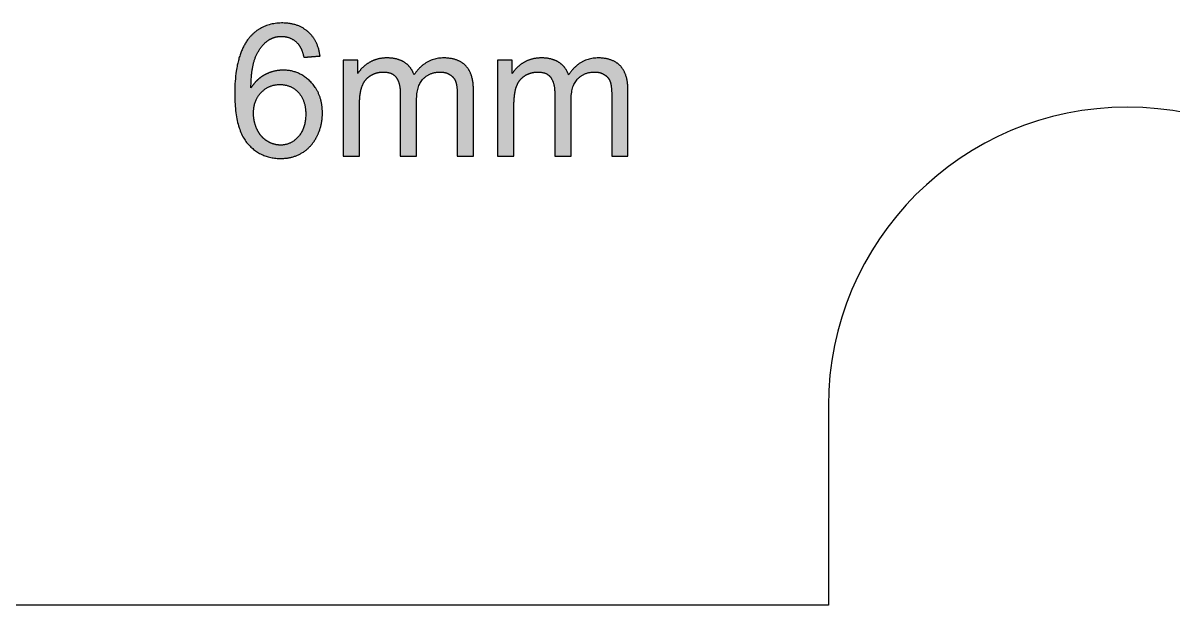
# Model space of a CAD drawing. Header units: millimetres. Extents: x 0 to 277, y 0 to 190.
# Drawn here: x 207.75 to 242.38, y 0 to 17.54 of the extents above; entities that cross this region are included whole.
import ezdxf

# ---------------------------------------------------------------- set-up
doc = ezdxf.new("R2010")
doc.units = ezdxf.units.MM
doc.header["$MEASUREMENT"] = 0
doc.layers.get('0').update_dxf_attribs({"color": 18, "true_color": 0x000000})

msp = doc.modelspace()

# ---------------------------------------------------------------- hatches: boundary and pattern name
h = msp.add_hatch(color=256)
h.paths.add_polyline_path([(216.694, 16.54), (216.69, 16.569), (216.685, 16.597), (216.68, 16.625), (216.675, 16.653), (216.669, 16.68), (216.663, 16.707), (216.656, 16.734), (216.649, 16.76), (216.641, 16.786), (216.633, 16.811), (216.624, 16.836), (216.615, 16.861), (216.605, 16.885), (216.595, 16.909), (216.584, 16.932), (216.573, 16.955), (216.562, 16.978), (216.55, 17), (216.537, 17.022), (216.524, 17.044), (216.511, 17.065), (216.497, 17.085), (216.483, 17.106), (216.468, 17.126), (216.453, 17.145), (216.437, 17.164), (216.421, 17.183), (216.404, 17.201), (216.387, 17.219), (216.369, 17.237), (216.351, 17.254), (216.332, 17.27), (216.313, 17.287), (216.294, 17.302), (216.274, 17.318), (216.254, 17.332), (216.234, 17.347), (216.213, 17.36), (216.192, 17.373), (216.171, 17.386), (216.149, 17.398), (216.127, 17.41), (216.105, 17.421), (216.082, 17.432), (216.059, 17.442), (216.036, 17.451), (216.012, 17.46), (215.988, 17.469), (215.964, 17.477), (215.939, 17.484), (215.914, 17.491), (215.889, 17.498), (215.864, 17.504), (215.838, 17.509), (215.811, 17.514), (215.785, 17.518), (215.758, 17.522), (215.73, 17.526), (215.703, 17.528), (215.675, 17.531), (215.646, 17.533), (215.618, 17.534), (215.589, 17.535), (215.559, 17.535), (215.52, 17.534), (215.481, 17.533), (215.443, 17.531), (215.405, 17.528), (215.368, 17.524), (215.331, 17.519), (215.295, 17.513), (215.259, 17.506), (215.224, 17.499), (215.189, 17.49), (215.155, 17.481), (215.121, 17.47), (215.088, 17.459), (215.055, 17.447), (215.023, 17.434), (214.992, 17.42), (214.96, 17.406), (214.93, 17.39), (214.899, 17.373), (214.87, 17.356), (214.841, 17.338), (214.812, 17.318), (214.784, 17.298), (214.756, 17.277), (214.729, 17.255), (214.702, 17.232), (214.676, 17.209), (214.651, 17.184), (214.626, 17.159), (214.601, 17.132), (214.577, 17.105), (214.553, 17.077), (214.527, 17.043), (214.501, 17.009), (214.477, 16.973), (214.453, 16.935), (214.43, 16.897), (214.408, 16.857), (214.386, 16.816), (214.366, 16.774), (214.346, 16.731), (214.327, 16.686), (214.309, 16.64), (214.292, 16.593), (214.276, 16.545), (214.261, 16.495), (214.246, 16.444), (214.232, 16.392), (214.219, 16.339), (214.207, 16.285), (214.196, 16.229), (214.185, 16.172), (214.167, 16.054), (214.152, 15.932), (214.14, 15.804), (214.132, 15.672), (214.127, 15.534), (214.125, 15.392), (214.127, 15.264), (214.131, 15.142), (214.139, 15.024), (214.149, 14.91), (214.163, 14.801), (214.171, 14.748), (214.18, 14.697), (214.189, 14.646), (214.199, 14.597), (214.21, 14.549), (214.222, 14.502), (214.234, 14.456), (214.248, 14.411), (214.262, 14.367), (214.276, 14.325), (214.292, 14.284), (214.308, 14.243), (214.325, 14.204), (214.343, 14.166), (214.361, 14.13), (214.381, 14.094), (214.401, 14.06), (214.422, 14.026), (214.443, 13.994), (214.465, 13.963), (214.488, 13.933), (214.5, 13.919), (214.512, 13.904), (214.537, 13.877), (214.562, 13.85), (214.587, 13.824), (214.613, 13.799), (214.639, 13.774), (214.665, 13.751), (214.693, 13.728), (214.72, 13.707), (214.748, 13.686), (214.776, 13.666), (214.805, 13.647), (214.835, 13.629), (214.864, 13.612), (214.894, 13.596), (214.925, 13.58), (214.956, 13.566), (214.988, 13.552), (215.02, 13.539), (215.052, 13.528), (215.085, 13.517), (215.118, 13.506), (215.152, 13.497), (215.186, 13.489), (215.22, 13.481), (215.255, 13.475), (215.291, 13.469), (215.327, 13.464), (215.363, 13.46), (215.4, 13.457), (215.437, 13.455), (215.475, 13.453), (215.513, 13.453), (215.558, 13.454), (215.602, 13.456), (215.645, 13.459), (215.688, 13.464), (215.73, 13.47), (215.772, 13.477), (215.813, 13.486), (215.854, 13.496), (215.874, 13.502), (215.894, 13.507), (215.913, 13.514), (215.933, 13.52), (215.953, 13.527), (215.972, 13.534), (215.991, 13.542), (216.01, 13.55), (216.029, 13.558), (216.047, 13.566), (216.066, 13.575), (216.084, 13.585), (216.103, 13.594), (216.121, 13.604), (216.139, 13.614), (216.156, 13.625), (216.174, 13.636), (216.191, 13.647), (216.209, 13.658), (216.225, 13.67), (216.242, 13.682), (216.259, 13.695), (216.275, 13.707), (216.291, 13.72), (216.306, 13.733), (216.322, 13.747), (216.337, 13.761), (216.352, 13.775), (216.367, 13.789), (216.381, 13.804), (216.396, 13.819), (216.41, 13.834), (216.424, 13.85), (216.437, 13.866), (216.45, 13.882), (216.464, 13.899), (216.489, 13.933), (216.514, 13.968), (216.537, 14.004), (216.56, 14.041), (216.582, 14.08), (216.602, 14.12), (216.622, 14.16), (216.64, 14.201), (216.657, 14.243), (216.673, 14.285), (216.688, 14.327), (216.701, 14.37), (216.713, 14.413), (216.724, 14.456), (216.733, 14.5), (216.742, 14.544), (216.749, 14.589), (216.754, 14.634), (216.759, 14.68), (216.762, 14.726), (216.764, 14.772), (216.765, 14.819), (216.764, 14.855), (216.763, 14.89), (216.761, 14.925), (216.759, 14.959), (216.756, 14.993), (216.752, 15.026), (216.748, 15.06), (216.743, 15.092), (216.737, 15.124), (216.731, 15.156), (216.724, 15.188), (216.716, 15.219), (216.708, 15.249), (216.699, 15.28), (216.689, 15.309), (216.678, 15.339), (216.667, 15.368), (216.655, 15.396), (216.643, 15.425), (216.63, 15.452), (216.616, 15.48), (216.601, 15.507), (216.586, 15.533), (216.571, 15.559), (216.554, 15.585), (216.537, 15.61), (216.519, 15.635), (216.5, 15.659), (216.481, 15.683), (216.461, 15.707), (216.441, 15.73), (216.42, 15.753), (216.398, 15.775), (216.376, 15.797), (216.354, 15.818), (216.331, 15.838), (216.308, 15.857), (216.285, 15.876), (216.262, 15.894), (216.238, 15.911), (216.214, 15.928), (216.19, 15.944), (216.165, 15.959), (216.14, 15.973), (216.115, 15.987), (216.09, 16), (216.064, 16.012), (216.038, 16.024), (216.012, 16.035), (215.985, 16.045), (215.959, 16.055), (215.931, 16.063), (215.904, 16.072), (215.876, 16.079), (215.848, 16.086), (215.82, 16.092), (215.792, 16.097), (215.763, 16.102), (215.734, 16.105), (215.704, 16.109), (215.675, 16.111), (215.645, 16.113), (215.614, 16.114), (215.584, 16.114), (215.549, 16.114), (215.514, 16.112), (215.479, 16.11), (215.445, 16.106), (215.411, 16.101), (215.377, 16.096), (215.343, 16.089), (215.309, 16.082), (215.276, 16.073), (215.242, 16.063), (215.209, 16.052), (215.176, 16.041), (215.144, 16.028), (215.111, 16.014), (215.079, 15.999), (215.047, 15.983), (215.015, 15.966), (214.984, 15.948), (214.953, 15.929), (214.924, 15.909), (214.894, 15.888), (214.866, 15.866), (214.838, 15.842), (214.81, 15.818), (214.783, 15.792), (214.757, 15.765), (214.732, 15.738), (214.707, 15.709), (214.682, 15.679), (214.659, 15.648), (214.636, 15.616), (214.613, 15.583), (214.617, 15.728), (214.624, 15.865), (214.629, 15.931), (214.635, 15.994), (214.643, 16.055), (214.651, 16.114), (214.66, 16.17), (214.67, 16.225), (214.681, 16.277), (214.693, 16.327), (214.707, 16.376), (214.721, 16.421), (214.728, 16.444), (214.736, 16.465), (214.744, 16.486), (214.752, 16.507), (214.769, 16.547), (214.787, 16.586), (214.806, 16.623), (214.825, 16.659), (214.845, 16.695), (214.866, 16.728), (214.888, 16.761), (214.91, 16.793), (214.922, 16.808), (214.934, 16.823), (214.946, 16.837), (214.958, 16.852), (214.97, 16.866), (214.982, 16.88), (214.995, 16.893), (215.008, 16.906), (215.021, 16.919), (215.034, 16.932), (215.048, 16.944), (215.061, 16.956), (215.075, 16.967), (215.089, 16.979), (215.103, 16.99), (215.129, 17.008), (215.14, 17.016), (215.151, 17.024), (215.163, 17.031), (215.174, 17.038), (215.186, 17.045), (215.198, 17.051), (215.21, 17.058), (215.222, 17.064), (215.234, 17.069), (215.246, 17.075), (215.259, 17.08), (215.271, 17.085), (215.284, 17.09), (215.296, 17.094), (215.309, 17.099), (215.322, 17.103), (215.335, 17.106), (215.348, 17.11), (215.362, 17.113), (215.375, 17.116), (215.388, 17.119), (215.402, 17.121), (215.416, 17.123), (215.43, 17.125), (215.443, 17.127), (215.457, 17.128), (215.472, 17.129), (215.486, 17.13), (215.5, 17.131), (215.515, 17.131), (215.529, 17.131), (215.547, 17.131), (215.565, 17.13), (215.583, 17.129), (215.601, 17.128), (215.618, 17.126), (215.636, 17.124), (215.653, 17.121), (215.669, 17.118), (215.686, 17.115), (215.703, 17.111), (215.719, 17.106), (215.735, 17.102), (215.751, 17.097), (215.767, 17.091), (215.783, 17.085), (215.798, 17.079), (215.813, 17.072), (215.828, 17.065), (215.843, 17.057), (215.858, 17.049), (215.872, 17.041), (215.887, 17.032), (215.901, 17.023), (215.915, 17.013), (215.929, 17.003), (215.942, 16.993), (215.956, 16.982), (215.969, 16.971), (215.982, 16.959), (215.995, 16.947), (216.008, 16.934), (216.02, 16.921), (216.028, 16.913), (216.035, 16.904), (216.042, 16.895), (216.049, 16.886), (216.056, 16.877), (216.063, 16.867), (216.07, 16.857), (216.077, 16.846), (216.083, 16.835), (216.09, 16.824), (216.096, 16.813), (216.102, 16.801), (216.115, 16.777), (216.126, 16.751), (216.138, 16.724), (216.149, 16.696), (216.159, 16.667), (216.169, 16.636), (216.179, 16.604), (216.188, 16.571), (216.197, 16.537), (216.206, 16.501)], flags=0)
h.paths.add_polyline_path([(214.69, 14.816), (214.69, 14.785), (214.691, 14.753), (214.693, 14.722), (214.696, 14.691), (214.7, 14.66), (214.705, 14.629), (214.71, 14.599), (214.716, 14.568), (214.724, 14.538), (214.732, 14.508), (214.74, 14.478), (214.75, 14.448), (214.761, 14.419), (214.772, 14.389), (214.784, 14.36), (214.797, 14.331), (214.811, 14.302), (214.826, 14.275), (214.841, 14.248), (214.856, 14.222), (214.873, 14.197), (214.881, 14.185), (214.89, 14.173), (214.899, 14.161), (214.908, 14.149), (214.917, 14.138), (214.926, 14.127), (214.936, 14.116), (214.946, 14.105), (214.955, 14.095), (214.965, 14.084), (214.976, 14.074), (214.986, 14.065), (214.996, 14.055), (215.007, 14.045), (215.018, 14.036), (215.029, 14.027), (215.04, 14.019), (215.051, 14.01), (215.063, 14.002), (215.075, 13.994), (215.087, 13.986), (215.099, 13.978), (215.123, 13.963), (215.147, 13.949), (215.172, 13.937), (215.197, 13.925), (215.221, 13.914), (215.246, 13.904), (215.259, 13.899), (215.272, 13.895), (215.284, 13.891), (215.297, 13.887), (215.31, 13.883), (215.322, 13.88), (215.335, 13.877), (215.348, 13.874), (215.361, 13.871), (215.374, 13.868), (215.387, 13.866), (215.4, 13.864), (215.413, 13.862), (215.426, 13.861), (215.439, 13.86), (215.452, 13.858), (215.465, 13.858), (215.478, 13.857), (215.492, 13.857), (215.505, 13.857), (215.524, 13.857), (215.543, 13.858), (215.562, 13.859), (215.581, 13.861), (215.6, 13.863), (215.618, 13.865), (215.637, 13.869), (215.655, 13.872), (215.673, 13.876), (215.691, 13.881), (215.708, 13.886), (215.726, 13.892), (215.743, 13.898), (215.76, 13.905), (215.777, 13.912), (215.794, 13.919), (215.81, 13.927), (215.827, 13.936), (215.843, 13.945), (215.859, 13.955), (215.875, 13.965), (215.891, 13.975), (215.907, 13.986), (215.922, 13.998), (215.937, 14.01), (215.952, 14.022), (215.967, 14.035), (215.982, 14.049), (215.997, 14.063), (216.011, 14.077), (216.025, 14.092), (216.039, 14.107), (216.053, 14.123), (216.066, 14.14), (216.079, 14.156), (216.092, 14.173), (216.104, 14.19), (216.115, 14.208), (216.126, 14.226), (216.137, 14.244), (216.147, 14.263), (216.157, 14.282), (216.167, 14.301), (216.175, 14.321), (216.184, 14.341), (216.192, 14.361), (216.2, 14.382), (216.207, 14.403), (216.214, 14.425), (216.22, 14.447), (216.226, 14.469), (216.231, 14.491), (216.236, 14.514), (216.241, 14.537), (216.245, 14.561), (216.249, 14.585), (216.252, 14.609), (216.255, 14.634), (216.257, 14.659), (216.259, 14.684), (216.261, 14.71), (216.262, 14.736), (216.263, 14.789), (216.262, 14.84), (216.261, 14.865), (216.259, 14.89), (216.257, 14.914), (216.255, 14.938), (216.252, 14.962), (216.249, 14.985), (216.245, 15.008), (216.241, 15.031), (216.237, 15.053), (216.232, 15.075), (216.226, 15.097), (216.221, 15.118), (216.214, 15.139), (216.208, 15.16), (216.2, 15.18), (216.193, 15.2), (216.185, 15.219), (216.177, 15.238), (216.168, 15.257), (216.158, 15.276), (216.149, 15.294), (216.139, 15.312), (216.128, 15.329), (216.117, 15.346), (216.106, 15.363), (216.094, 15.38), (216.081, 15.396), (216.069, 15.412), (216.056, 15.427), (216.042, 15.442), (216.028, 15.457), (216.014, 15.471), (216, 15.485), (215.985, 15.498), (215.97, 15.511), (215.955, 15.523), (215.94, 15.535), (215.924, 15.547), (215.909, 15.557), (215.893, 15.568), (215.877, 15.578), (215.86, 15.588), (215.844, 15.597), (215.827, 15.605), (215.81, 15.613), (215.792, 15.621), (215.775, 15.628), (215.757, 15.635), (215.739, 15.641), (215.721, 15.647), (215.703, 15.653), (215.684, 15.657), (215.665, 15.662), (215.646, 15.666), (215.627, 15.669), (215.607, 15.672), (215.588, 15.675), (215.568, 15.677), (215.548, 15.679), (215.527, 15.68), (215.507, 15.68), (215.486, 15.681), (215.465, 15.68), (215.445, 15.68), (215.424, 15.679), (215.404, 15.677), (215.384, 15.675), (215.365, 15.672), (215.345, 15.669), (215.326, 15.666), (215.307, 15.662), (215.288, 15.657), (215.269, 15.653), (215.25, 15.647), (215.232, 15.641), (215.214, 15.635), (215.196, 15.628), (215.178, 15.621), (215.161, 15.613), (215.143, 15.605), (215.126, 15.597), (215.109, 15.588), (215.093, 15.578), (215.076, 15.568), (215.06, 15.557), (215.043, 15.547), (215.028, 15.535), (215.012, 15.523), (214.996, 15.511), (214.981, 15.498), (214.966, 15.485), (214.951, 15.471), (214.936, 15.457), (214.921, 15.442), (214.907, 15.427), (214.893, 15.412), (214.88, 15.396), (214.867, 15.38), (214.855, 15.364), (214.843, 15.347), (214.831, 15.331), (214.82, 15.314), (214.809, 15.296), (214.799, 15.279), (214.789, 15.261), (214.78, 15.242), (214.771, 15.224), (214.763, 15.205), (214.755, 15.186), (214.747, 15.166), (214.74, 15.147), (214.734, 15.127), (214.728, 15.106), (214.722, 15.086), (214.717, 15.065), (214.712, 15.044), (214.708, 15.022), (214.704, 15.001), (214.701, 14.979), (214.698, 14.956), (214.695, 14.934), (214.693, 14.911), (214.692, 14.888), (214.69, 14.864), (214.69, 14.84)], flags=0)
for points in [[(217.828, 16.011), (217.828, 16.417), (217.389, 16.417), (217.389, 13.521), (217.88, 13.521), (217.88, 15.024), (217.881, 15.12), (217.885, 15.21), (217.891, 15.294), (217.895, 15.334), (217.899, 15.373), (217.905, 15.41), (217.911, 15.445), (217.917, 15.48), (217.924, 15.512), (217.932, 15.544), (217.94, 15.574), (217.949, 15.602), (217.954, 15.616), (217.959, 15.629), (217.964, 15.642), (217.969, 15.655), (217.974, 15.667), (217.98, 15.68), (217.986, 15.692), (217.992, 15.704), (217.998, 15.716), (218.004, 15.728), (218.011, 15.739), (218.018, 15.75), (218.025, 15.761), (218.032, 15.772), (218.039, 15.783), (218.047, 15.793), (218.054, 15.804), (218.062, 15.814), (218.07, 15.824), (218.078, 15.833), (218.087, 15.843), (218.095, 15.852), (218.104, 15.861), (218.113, 15.87), (218.122, 15.879), (218.132, 15.887), (218.141, 15.895), (218.151, 15.903), (218.161, 15.911), (218.171, 15.919), (218.182, 15.927), (218.192, 15.934), (218.203, 15.941), (218.214, 15.948), (218.236, 15.961), (218.258, 15.973), (218.281, 15.985), (218.304, 15.996), (218.315, 16.001), (218.327, 16.005), (218.338, 16.01), (218.35, 16.014), (218.362, 16.019), (218.374, 16.022), (218.386, 16.026), (218.397, 16.03), (218.409, 16.033), (218.422, 16.036), (218.434, 16.039), (218.446, 16.042), (218.458, 16.044), (218.47, 16.046), (218.483, 16.048), (218.495, 16.05), (218.52, 16.053), (218.546, 16.055), (218.571, 16.057), (218.597, 16.057), (218.614, 16.057), (218.63, 16.056), (218.647, 16.056), (218.663, 16.054), (218.678, 16.053), (218.694, 16.051), (218.709, 16.049), (218.724, 16.047), (218.738, 16.044), (218.752, 16.041), (218.766, 16.038), (218.78, 16.034), (218.793, 16.03), (218.806, 16.026), (218.819, 16.021), (218.831, 16.016), (218.843, 16.011), (218.855, 16.005), (218.867, 15.999), (218.878, 15.993), (218.889, 15.987), (218.9, 15.98), (218.91, 15.972), (218.92, 15.965), (218.93, 15.957), (218.934, 15.953), (218.939, 15.949), (218.944, 15.945), (218.948, 15.941), (218.953, 15.936), (218.957, 15.932), (218.961, 15.927), (218.966, 15.923), (218.974, 15.913), (218.982, 15.903), (218.989, 15.893), (218.997, 15.883), (219.004, 15.872), (219.011, 15.861), (219.018, 15.85), (219.024, 15.838), (219.03, 15.826), (219.036, 15.814), (219.042, 15.801), (219.047, 15.788), (219.053, 15.775), (219.058, 15.762), (219.063, 15.748), (219.067, 15.733), (219.071, 15.719), (219.076, 15.704), (219.079, 15.689), (219.083, 15.673), (219.086, 15.658), (219.093, 15.625), (219.098, 15.591), (219.102, 15.556), (219.105, 15.52), (219.108, 15.482), (219.109, 15.443), (219.109, 15.403), (219.109, 13.521), (219.6, 13.521), (219.6, 15.204), (219.601, 15.259), (219.603, 15.312), (219.607, 15.363), (219.61, 15.388), (219.613, 15.412), (219.616, 15.436), (219.62, 15.459), (219.624, 15.482), (219.629, 15.505), (219.634, 15.527), (219.639, 15.548), (219.645, 15.569), (219.651, 15.59), (219.657, 15.61), (219.664, 15.629), (219.671, 15.649), (219.679, 15.667), (219.687, 15.685), (219.696, 15.703), (219.704, 15.72), (219.714, 15.737), (219.723, 15.753), (219.733, 15.769), (219.744, 15.784), (219.755, 15.799), (219.766, 15.814), (219.778, 15.828), (219.79, 15.841), (219.802, 15.854), (219.815, 15.866), (219.828, 15.878), (219.841, 15.89), (219.854, 15.901), (219.868, 15.912), (219.881, 15.923), (219.895, 15.933), (219.909, 15.943), (219.924, 15.952), (219.938, 15.961), (219.953, 15.97), (219.968, 15.978), (219.983, 15.985), (219.998, 15.993), (220.014, 16), (220.03, 16.006), (220.046, 16.012), (220.062, 16.018), (220.078, 16.023), (220.095, 16.028), (220.111, 16.033), (220.128, 16.037), (220.146, 16.041), (220.163, 16.044), (220.181, 16.047), (220.198, 16.05), (220.216, 16.052), (220.234, 16.054), (220.253, 16.055), (220.271, 16.056), (220.29, 16.057), (220.309, 16.057), (220.33, 16.057), (220.351, 16.056), (220.371, 16.054), (220.391, 16.052), (220.411, 16.049), (220.43, 16.046), (220.439, 16.044), (220.449, 16.042), (220.458, 16.04), (220.467, 16.037), (220.476, 16.035), (220.486, 16.032), (220.495, 16.029), (220.503, 16.026), (220.512, 16.023), (220.521, 16.02), (220.53, 16.016), (220.538, 16.013), (220.547, 16.009), (220.555, 16.005), (220.563, 16.001), (220.572, 15.996), (220.58, 15.992), (220.588, 15.988), (220.596, 15.983), (220.604, 15.978), (220.611, 15.973), (220.619, 15.968), (220.626, 15.963), (220.634, 15.957), (220.641, 15.952), (220.648, 15.947), (220.655, 15.941), (220.662, 15.935), (220.668, 15.929), (220.674, 15.924), (220.681, 15.918), (220.687, 15.912), (220.693, 15.905), (220.699, 15.899), (220.704, 15.893), (220.71, 15.886), (220.715, 15.88), (220.72, 15.873), (220.725, 15.866), (220.73, 15.859), (220.735, 15.852), (220.739, 15.845), (220.744, 15.838), (220.748, 15.831), (220.752, 15.824), (220.756, 15.816), (220.76, 15.809), (220.764, 15.801), (220.767, 15.793), (220.771, 15.785), (220.774, 15.777), (220.777, 15.769), (220.78, 15.761), (220.783, 15.753), (220.785, 15.744), (220.788, 15.734), (220.793, 15.715), (220.798, 15.694), (220.802, 15.672), (220.806, 15.649), (220.809, 15.624), (220.813, 15.599), (220.815, 15.571), (220.818, 15.543), (220.822, 15.482), (220.824, 15.416), (220.825, 15.345), (220.825, 13.521), (221.313, 13.521), (221.313, 15.509), (221.312, 15.57), (221.309, 15.629), (221.304, 15.686), (221.301, 15.714), (221.298, 15.741), (221.294, 15.768), (221.29, 15.794), (221.285, 15.82), (221.28, 15.845), (221.274, 15.87), (221.268, 15.894), (221.262, 15.918), (221.255, 15.941), (221.247, 15.963), (221.239, 15.986), (221.231, 16.007), (221.222, 16.029), (221.213, 16.049), (221.203, 16.07), (221.193, 16.089), (221.182, 16.108), (221.171, 16.127), (221.16, 16.145), (221.148, 16.163), (221.135, 16.18), (221.122, 16.197), (221.109, 16.213), (221.095, 16.229), (221.081, 16.244), (221.066, 16.258), (221.051, 16.273), (221.036, 16.286), (221.02, 16.3), (221.004, 16.313), (220.987, 16.325), (220.97, 16.337), (220.952, 16.348), (220.935, 16.359), (220.917, 16.37), (220.898, 16.38), (220.879, 16.389), (220.86, 16.398), (220.84, 16.407), (220.82, 16.415), (220.799, 16.423), (220.778, 16.43), (220.757, 16.437), (220.735, 16.443), (220.713, 16.449), (220.691, 16.454), (220.668, 16.459), (220.645, 16.463), (220.621, 16.467), (220.597, 16.471), (220.573, 16.474), (220.548, 16.477), (220.523, 16.479), (220.497, 16.48), (220.471, 16.481), (220.445, 16.482), (220.418, 16.482), (220.384, 16.482), (220.35, 16.48), (220.317, 16.478), (220.284, 16.474), (220.251, 16.47), (220.219, 16.465), (220.187, 16.458), (220.156, 16.451), (220.125, 16.442), (220.094, 16.433), (220.064, 16.422), (220.034, 16.411), (220.005, 16.399), (219.976, 16.385), (219.947, 16.371), (219.919, 16.356), (219.892, 16.339), (219.864, 16.322), (219.837, 16.304), (219.811, 16.284), (219.785, 16.264), (219.759, 16.243), (219.734, 16.22), (219.709, 16.197), (219.684, 16.173), (219.66, 16.148), (219.636, 16.121), (219.613, 16.094), (219.59, 16.066), (219.568, 16.037), (219.546, 16.006), (219.524, 15.975), (219.518, 15.99), (219.513, 16.005), (219.507, 16.019), (219.501, 16.034), (219.495, 16.048), (219.488, 16.061), (219.481, 16.075), (219.474, 16.089), (219.467, 16.102), (219.459, 16.115), (219.451, 16.128), (219.443, 16.14), (219.435, 16.153), (219.427, 16.165), (219.418, 16.177), (219.409, 16.189), (219.4, 16.2), (219.39, 16.211), (219.381, 16.223), (219.371, 16.234), (219.361, 16.244), (219.35, 16.255), (219.34, 16.265), (219.329, 16.275), (219.318, 16.285), (219.306, 16.295), (219.295, 16.304), (219.283, 16.314), (219.271, 16.323), (219.259, 16.332), (219.246, 16.34), (219.234, 16.349), (219.221, 16.357), (219.207, 16.365), (219.194, 16.373), (219.18, 16.38), (219.166, 16.387), (219.152, 16.394), (219.138, 16.401), (219.123, 16.407), (219.109, 16.413), (219.094, 16.419), (219.078, 16.425), (219.063, 16.43), (219.047, 16.435), (219.031, 16.44), (219.015, 16.445), (218.999, 16.449), (218.982, 16.453), (218.965, 16.457), (218.931, 16.464), (218.896, 16.469), (218.86, 16.474), (218.822, 16.478), (218.785, 16.48), (218.746, 16.482), (218.706, 16.482), (218.67, 16.482), (218.635, 16.48), (218.6, 16.478), (218.565, 16.474), (218.531, 16.47), (218.498, 16.464), (218.465, 16.458), (218.433, 16.45), (218.401, 16.441), (218.369, 16.432), (218.338, 16.421), (218.308, 16.41), (218.278, 16.397), (218.248, 16.383), (218.219, 16.369), (218.191, 16.353), (218.163, 16.336), (218.135, 16.319), (218.109, 16.301), (218.083, 16.283), (218.058, 16.264), (218.033, 16.244), (218.01, 16.224), (217.987, 16.203), (217.964, 16.181), (217.943, 16.158), (217.922, 16.135), (217.902, 16.112), (217.882, 16.087), (217.863, 16.063), (217.845, 16.037)], [(222.48, 16.011), (222.48, 16.417), (222.041, 16.417), (222.041, 13.521), (222.531, 13.521), (222.531, 15.024), (222.533, 15.12), (222.536, 15.21), (222.543, 15.294), (222.547, 15.334), (222.551, 15.373), (222.556, 15.41), (222.562, 15.445), (222.569, 15.48), (222.576, 15.512), (222.584, 15.544), (222.592, 15.574), (222.601, 15.602), (222.606, 15.616), (222.61, 15.629), (222.616, 15.642), (222.621, 15.655), (222.626, 15.667), (222.632, 15.68), (222.638, 15.692), (222.644, 15.704), (222.65, 15.716), (222.656, 15.728), (222.663, 15.739), (222.669, 15.75), (222.676, 15.761), (222.683, 15.772), (222.691, 15.783), (222.698, 15.793), (222.706, 15.804), (222.714, 15.814), (222.722, 15.824), (222.73, 15.833), (222.738, 15.843), (222.747, 15.852), (222.756, 15.861), (222.765, 15.87), (222.774, 15.879), (222.784, 15.887), (222.793, 15.895), (222.803, 15.903), (222.813, 15.911), (222.823, 15.919), (222.833, 15.927), (222.844, 15.934), (222.855, 15.941), (222.865, 15.948), (222.888, 15.961), (222.91, 15.973), (222.932, 15.985), (222.955, 15.996), (222.967, 16.001), (222.978, 16.005), (222.99, 16.01), (223.002, 16.014), (223.013, 16.019), (223.025, 16.022), (223.037, 16.026), (223.049, 16.03), (223.061, 16.033), (223.073, 16.036), (223.085, 16.039), (223.097, 16.042), (223.11, 16.044), (223.122, 16.046), (223.134, 16.048), (223.147, 16.05), (223.172, 16.053), (223.197, 16.055), (223.223, 16.057), (223.249, 16.057), (223.265, 16.057), (223.282, 16.056), (223.298, 16.056), (223.314, 16.054), (223.33, 16.053), (223.345, 16.051), (223.36, 16.049), (223.375, 16.047), (223.39, 16.044), (223.404, 16.041), (223.418, 16.038), (223.432, 16.034), (223.445, 16.03), (223.458, 16.026), (223.471, 16.021), (223.483, 16.016), (223.495, 16.011), (223.507, 16.005), (223.518, 15.999), (223.53, 15.993), (223.541, 15.987), (223.551, 15.98), (223.562, 15.972), (223.572, 15.965), (223.581, 15.957), (223.586, 15.953), (223.591, 15.949), (223.595, 15.945), (223.6, 15.941), (223.604, 15.936), (223.609, 15.932), (223.613, 15.927), (223.617, 15.923), (223.626, 15.913), (223.633, 15.903), (223.641, 15.893), (223.649, 15.883), (223.656, 15.872), (223.663, 15.861), (223.669, 15.85), (223.676, 15.838), (223.682, 15.826), (223.688, 15.814), (223.694, 15.801), (223.699, 15.788), (223.704, 15.775), (223.709, 15.762), (223.714, 15.748), (223.719, 15.733), (223.723, 15.719), (223.727, 15.704), (223.731, 15.689), (223.735, 15.673), (223.738, 15.658), (223.744, 15.625), (223.749, 15.591), (223.754, 15.556), (223.757, 15.52), (223.759, 15.482), (223.761, 15.443), (223.761, 15.403), (223.761, 13.521), (224.252, 13.521), (224.252, 15.204), (224.253, 15.259), (224.255, 15.312), (224.259, 15.363), (224.262, 15.388), (224.265, 15.412), (224.268, 15.436), (224.272, 15.459), (224.276, 15.482), (224.28, 15.505), (224.285, 15.527), (224.291, 15.548), (224.296, 15.569), (224.302, 15.59), (224.309, 15.61), (224.316, 15.629), (224.323, 15.649), (224.331, 15.667), (224.339, 15.685), (224.347, 15.703), (224.356, 15.72), (224.365, 15.737), (224.375, 15.753), (224.385, 15.769), (224.396, 15.784), (224.406, 15.799), (224.418, 15.814), (224.429, 15.828), (224.441, 15.841), (224.454, 15.854), (224.466, 15.866), (224.479, 15.878), (224.492, 15.89), (224.506, 15.901), (224.519, 15.912), (224.533, 15.923), (224.547, 15.933), (224.561, 15.943), (224.575, 15.952), (224.59, 15.961), (224.605, 15.97), (224.62, 15.978), (224.635, 15.985), (224.65, 15.993), (224.666, 16), (224.681, 16.006), (224.697, 16.012), (224.713, 16.018), (224.73, 16.023), (224.746, 16.028), (224.763, 16.033), (224.78, 16.037), (224.797, 16.041), (224.815, 16.044), (224.832, 16.047), (224.85, 16.05), (224.868, 16.052), (224.886, 16.054), (224.904, 16.055), (224.923, 16.056), (224.942, 16.057), (224.961, 16.057), (224.982, 16.057), (225.002, 16.056), (225.023, 16.054), (225.043, 16.052), (225.062, 16.049), (225.082, 16.046), (225.091, 16.044), (225.1, 16.042), (225.11, 16.04), (225.119, 16.037), (225.128, 16.035), (225.137, 16.032), (225.146, 16.029), (225.155, 16.026), (225.164, 16.023), (225.173, 16.02), (225.181, 16.016), (225.19, 16.013), (225.198, 16.009), (225.207, 16.005), (225.215, 16.001), (225.223, 15.996), (225.231, 15.992), (225.239, 15.988), (225.247, 15.983), (225.255, 15.978), (225.263, 15.973), (225.271, 15.968), (225.278, 15.963), (225.285, 15.957), (225.293, 15.952), (225.3, 15.947), (225.306, 15.941), (225.313, 15.935), (225.32, 15.929), (225.326, 15.924), (225.332, 15.918), (225.338, 15.912), (225.344, 15.905), (225.35, 15.899), (225.356, 15.893), (225.361, 15.886), (225.367, 15.88), (225.372, 15.873), (225.377, 15.866), (225.382, 15.859), (225.386, 15.852), (225.391, 15.845), (225.395, 15.838), (225.4, 15.831), (225.404, 15.824), (225.408, 15.816), (225.412, 15.809), (225.415, 15.801), (225.419, 15.793), (225.422, 15.785), (225.425, 15.777), (225.428, 15.769), (225.431, 15.761), (225.434, 15.753), (225.437, 15.744), (225.44, 15.734), (225.445, 15.715), (225.449, 15.694), (225.454, 15.672), (225.458, 15.649), (225.461, 15.624), (225.464, 15.599), (225.467, 15.571), (225.469, 15.543), (225.473, 15.482), (225.475, 15.416), (225.476, 15.345), (225.476, 13.521), (225.964, 13.521), (225.964, 15.509), (225.963, 15.57), (225.961, 15.629), (225.956, 15.686), (225.953, 15.714), (225.95, 15.741), (225.946, 15.768), (225.942, 15.794), (225.937, 15.82), (225.932, 15.845), (225.926, 15.87), (225.92, 15.894), (225.913, 15.918), (225.906, 15.941), (225.899, 15.963), (225.891, 15.986), (225.883, 16.007), (225.874, 16.029), (225.864, 16.049), (225.855, 16.07), (225.845, 16.089), (225.834, 16.108), (225.823, 16.127), (225.811, 16.145), (225.799, 16.163), (225.787, 16.18), (225.774, 16.197), (225.761, 16.213), (225.747, 16.229), (225.732, 16.244), (225.718, 16.258), (225.703, 16.273), (225.687, 16.286), (225.671, 16.3), (225.655, 16.313), (225.639, 16.325), (225.622, 16.337), (225.604, 16.348), (225.586, 16.359), (225.568, 16.37), (225.55, 16.38), (225.531, 16.389), (225.511, 16.398), (225.492, 16.407), (225.471, 16.415), (225.451, 16.423), (225.43, 16.43), (225.409, 16.437), (225.387, 16.443), (225.365, 16.449), (225.343, 16.454), (225.32, 16.459), (225.296, 16.463), (225.273, 16.467), (225.249, 16.471), (225.224, 16.474), (225.2, 16.477), (225.175, 16.479), (225.149, 16.48), (225.123, 16.481), (225.097, 16.482), (225.07, 16.482), (225.036, 16.482), (225.002, 16.48), (224.968, 16.478), (224.935, 16.474), (224.903, 16.47), (224.871, 16.465), (224.839, 16.458), (224.807, 16.451), (224.776, 16.442), (224.746, 16.433), (224.716, 16.422), (224.686, 16.411), (224.657, 16.399), (224.628, 16.385), (224.599, 16.371), (224.571, 16.356), (224.543, 16.339), (224.516, 16.322), (224.489, 16.304), (224.462, 16.284), (224.436, 16.264), (224.411, 16.243), (224.385, 16.22), (224.36, 16.197), (224.336, 16.173), (224.312, 16.148), (224.288, 16.121), (224.265, 16.094), (224.242, 16.066), (224.219, 16.037), (224.197, 16.006), (224.176, 15.975), (224.17, 15.99), (224.165, 16.005), (224.159, 16.019), (224.153, 16.034), (224.146, 16.048), (224.14, 16.061), (224.133, 16.075), (224.126, 16.089), (224.118, 16.102), (224.111, 16.115), (224.103, 16.128), (224.095, 16.14), (224.087, 16.153), (224.078, 16.165), (224.07, 16.177), (224.061, 16.189), (224.052, 16.2), (224.042, 16.211), (224.032, 16.223), (224.023, 16.234), (224.012, 16.244), (224.002, 16.255), (223.991, 16.265), (223.981, 16.275), (223.969, 16.285), (223.958, 16.295), (223.947, 16.304), (223.935, 16.314), (223.923, 16.323), (223.91, 16.332), (223.898, 16.34), (223.885, 16.349), (223.872, 16.357), (223.859, 16.365), (223.846, 16.373), (223.832, 16.38), (223.818, 16.387), (223.804, 16.394), (223.79, 16.401), (223.775, 16.407), (223.76, 16.413), (223.745, 16.419), (223.73, 16.425), (223.714, 16.43), (223.699, 16.435), (223.683, 16.44), (223.667, 16.445), (223.65, 16.449), (223.634, 16.453), (223.617, 16.457), (223.583, 16.464), (223.547, 16.469), (223.511, 16.474), (223.474, 16.478), (223.436, 16.48), (223.397, 16.482), (223.358, 16.482), (223.322, 16.482), (223.286, 16.48), (223.251, 16.478), (223.217, 16.474), (223.183, 16.47), (223.15, 16.464), (223.117, 16.458), (223.084, 16.45), (223.052, 16.441), (223.021, 16.432), (222.99, 16.421), (222.959, 16.41), (222.929, 16.397), (222.9, 16.383), (222.871, 16.369), (222.842, 16.353), (222.814, 16.336), (222.787, 16.319), (222.761, 16.301), (222.735, 16.283), (222.71, 16.264), (222.685, 16.244), (222.661, 16.224), (222.638, 16.203), (222.616, 16.181), (222.594, 16.158), (222.574, 16.135), (222.553, 16.112), (222.534, 16.087), (222.515, 16.063), (222.497, 16.037)]]:
    msp.add_hatch(color=256).paths.add_polyline_path(points, flags=0)

# ---------------------------------------------------------------- linework, layer by layer
for p, q in [((217.828, 16.417), (217.389, 16.417)), ((217.389, 16.417), (217.389, 13.521)), ((217.828, 16.011), (217.828, 16.417)), ((222.48, 16.417), (222.041, 16.417)), ((222.041, 16.417), (222.041, 13.521)), ((222.48, 16.011), (222.48, 16.417)), ((217.88, 13.521), (217.88, 15.024)), ((222.531, 13.521), (222.531, 15.024)), ((217.389, 13.521), (217.88, 13.521)), ((222.041, 13.521), (222.531, 13.521))]:
    msp.add_line(p, q)
at = {"color": 7, "true_color": 0xffffff}
for p, q in [((232, 6), (232, 0)), ((232, 0), (45, 0))]:
    msp.add_line(p, q, dxfattribs=at)
msp.add_arc((241, 6), 9, 0, 180, dxfattribs=at)
for points, knots in [([(216.694, 16.54), (216.634, 17.006), (216.332, 17.27), (216.031, 17.535), (215.559, 17.535), (214.927, 17.535), (214.553, 17.077), (214.125, 16.551), (214.125, 15.392), (214.125, 14.356), (214.512, 13.904), (214.899, 13.453), (215.513, 13.453), (215.873, 13.453), (216.156, 13.625), (216.44, 13.797), (216.602, 14.12), (216.765, 14.443), (216.765, 14.819), (216.765, 15.392), (216.42, 15.753), (216.075, 16.114), (215.584, 16.114), (215.303, 16.114), (215.047, 15.983), (214.79, 15.853), (214.613, 15.583)], [-19, -19, -19, -18, -18, -17, -17, -16, -16, -15, -15, -14, -14, -13, -13, -12, -12, -11, -11, -10, -10, -9, -9, -8, -8, -7, -7, -6, -6, -6]), ([(214.613, 15.583), (214.619, 16.182), (214.752, 16.507), (214.886, 16.831), (215.118, 17), (215.295, 17.131), (215.529, 17.131), (215.821, 17.131), (216.02, 16.921), (216.14, 16.79), (216.206, 16.501)], [-6, -6, -6, -5, -5, -4, -4, -3, -3, -2, -2, -1, -1, -1]), ([(219.524, 15.975), (219.439, 16.215), (219.234, 16.349), (219.028, 16.482), (218.706, 16.482), (218.417, 16.482), (218.191, 16.353), (217.964, 16.223), (217.828, 16.011)], [-7, -7, -7, -6, -6, -5, -5, -4, -4, -3, -3, -3]), ([(221.313, 15.509), (221.313, 16.005), (221.081, 16.244), (220.849, 16.482), (220.418, 16.482), (219.867, 16.482), (219.524, 15.975)], [-10, -10, -10, -9, -9, -8, -8, -7, -7, -7]), ([(224.176, 15.975), (224.091, 16.215), (223.885, 16.349), (223.679, 16.482), (223.358, 16.482), (223.069, 16.482), (222.842, 16.353), (222.616, 16.223), (222.48, 16.011)], [-7, -7, -7, -6, -6, -5, -5, -4, -4, -3, -3, -3]), ([(225.964, 15.509), (225.964, 16.005), (225.732, 16.244), (225.501, 16.482), (225.07, 16.482), (224.519, 16.482), (224.176, 15.975)], [-10, -10, -10, -9, -9, -8, -8, -7, -7, -7]), ([(217.88, 15.024), (217.88, 15.419), (217.959, 15.629), (218.038, 15.839), (218.214, 15.948), (218.39, 16.057), (218.597, 16.057), (218.87, 16.057), (218.989, 15.893), (219.109, 15.73), (219.109, 15.403)], [-26, -26, -26, -25, -25, -24, -24, -23, -23, -22, -22, -21, -21, -21]), ([(219.6, 15.204), (219.6, 15.651), (219.802, 15.854), (220.004, 16.057), (220.309, 16.057), (220.478, 16.057), (220.604, 15.978), (220.729, 15.899), (220.777, 15.769), (220.825, 15.64), (220.825, 15.345)], [-18, -18, -18, -17, -17, -16, -16, -15, -15, -14, -14, -13, -13, -13]), ([(222.531, 15.024), (222.531, 15.419), (222.61, 15.629), (222.69, 15.839), (222.865, 15.948), (223.041, 16.057), (223.249, 16.057), (223.521, 16.057), (223.641, 15.893), (223.761, 15.73), (223.761, 15.403)], [-26, -26, -26, -25, -25, -24, -24, -23, -23, -22, -22, -21, -21, -21]), ([(224.252, 15.204), (224.252, 15.651), (224.454, 15.854), (224.655, 16.057), (224.961, 16.057), (225.13, 16.057), (225.255, 15.978), (225.381, 15.899), (225.428, 15.769), (225.476, 15.64), (225.476, 15.345)], [-18, -18, -18, -17, -17, -16, -16, -15, -15, -14, -14, -13, -13, -13]), ([(214.69, 14.816), (214.69, 14.563), (214.797, 14.331), (214.905, 14.099), (215.099, 13.978), (215.292, 13.857), (215.505, 13.857), (215.816, 13.857), (216.039, 14.107), (216.263, 14.358), (216.263, 14.789), (216.263, 15.204), (216.042, 15.442), (215.821, 15.681), (215.486, 15.681), (215.153, 15.681), (214.921, 15.442), (214.69, 15.204), (214.69, 14.816)], [0, 0, 0, 1, 1, 2, 2, 3, 3, 4, 4, 5, 5, 6, 6, 7, 7, 8, 8, 9, 9, 9])]:
    msp.add_open_spline(points, degree=2, knots=knots)
for points in [[(216.206, 16.501), (216.45, 16.521), (216.694, 16.54)], [(219.109, 15.403), (219.109, 14.462), (219.109, 13.521)], [(220.825, 15.345), (220.825, 14.433), (220.825, 13.521)], [(221.313, 13.521), (221.313, 14.515), (221.313, 15.509)], [(223.761, 15.403), (223.761, 14.462), (223.761, 13.521)], [(225.476, 15.345), (225.476, 14.433), (225.476, 13.521)], [(225.964, 13.521), (225.964, 14.515), (225.964, 15.509)], [(219.6, 13.521), (219.6, 14.362), (219.6, 15.204)], [(224.252, 13.521), (224.252, 14.362), (224.252, 15.204)], [(219.109, 13.521), (219.355, 13.521), (219.6, 13.521)], [(220.825, 13.521), (221.069, 13.521), (221.313, 13.521)], [(223.761, 13.521), (224.007, 13.521), (224.252, 13.521)], [(225.476, 13.521), (225.72, 13.521), (225.964, 13.521)]]:
    msp.add_open_spline(points, degree=2)

doc.saveas('drawing.dxf')
